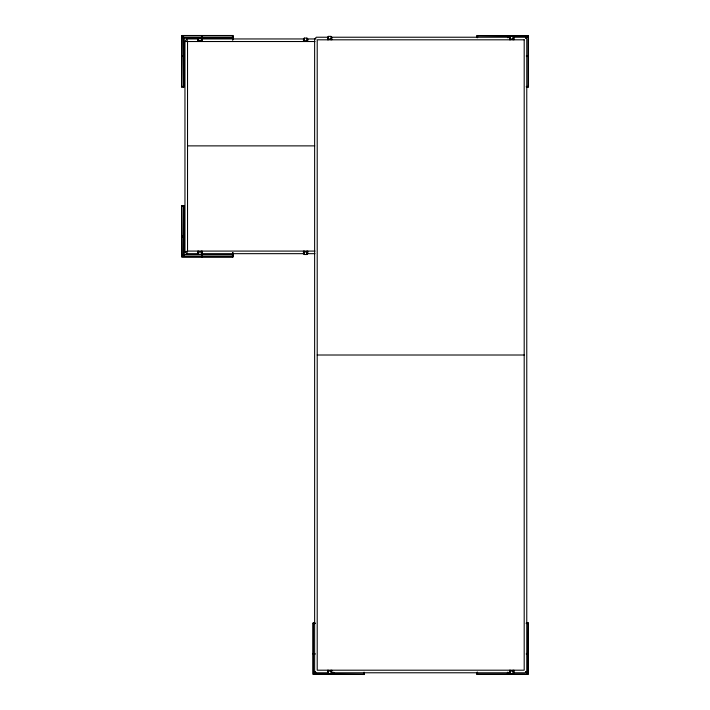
<?xml version="1.0" encoding="UTF-8"?>
<svg xmlns="http://www.w3.org/2000/svg" width="710" height="710" viewBox="0 0 710 710"><rect width="100%" height="100%" fill="white"/><g stroke="black" fill="none" stroke-linecap="round" stroke-linejoin="round"><path stroke-width="1.06" d="M184.067 55.886L181.512 56.108M201.968 254.544L201.977 252.813M202.128 252.813L201.897 254.544M198.125 39.813L198.694 38.091L197.833 38.952L186.668 38.952L184.955 41.526L184.955 251.943L186.668 253.665L197.833 253.665L198.694 254.517L198.694 251.083L197.833 253.665L197.833 251.083M202.128 38.952L201.267 41.526L201.267 38.091L202.128 38.952L303.472 38.952L304.333 38.091L306.906 38.091L307.767 38.952L316.012 38.952M186.668 253.665L187.529 251.083L187.529 41.526L186.668 38.952M314.983 253.665L307.767 253.665L306.906 254.517L304.333 254.517L303.472 253.665L202.128 253.665L201.267 254.517L201.844 252.804M303.756 39.813L304.333 38.091L304.333 41.526L303.472 38.952L303.472 41.526M307.483 252.804L306.906 254.517L306.906 251.083L307.767 253.665L307.767 251.083M513.605 671.917L513.028 673.639L510.454 673.639L509.594 672.778L331.818 672.778L330.958 673.639L328.375 673.639L327.523 672.778L316.358 672.778L314.636 671.056L314.636 38.952L316.358 37.231L327.523 37.231L328.375 36.379L330.958 36.379L331.818 37.231L509.594 37.231L510.454 36.379L513.028 36.379L513.889 37.231L525.054 37.231L526.767 38.952L526.767 671.056L525.054 672.778L513.889 672.778L513.028 673.639L513.028 670.196L513.889 672.778L513.889 670.196M181.733 256.887L184.094 254.526L233.049 254.526M525.737 37.665L527.45 35.944L508.307 35.944L508.307 37.665M525.915 38.091L528.275 35.731M526.341 38.269L528.062 36.556L528.062 55.699L526.341 55.699M315.062 671.749L313.35 673.462L313.35 654.318L315.062 654.318M313.137 674.287L315.497 671.926M315.675 672.352L313.953 674.074L333.105 674.074L333.105 672.352M184.955 251.943L187.529 251.083L315.027 251.083M526.341 87.046L528.489 87.046L528.489 35.944L476.96 35.518L476.96 37.665M233.04 35.926L202.243 35.926L202.243 37.648L233.04 37.648M476.96 35.944L507.756 35.944M181.724 35.713L184.085 38.074L233.04 38.074M328.375 38.952L330.958 38.952M509.594 38.952L514.013 38.952M198.694 40.674L201.267 40.674M303.72 40.674L307.031 40.674M184.955 41.526L314.983 41.526M526.767 56.126L528.489 56.126M181.938 56.472L183.659 56.472M526.341 56.489L528.062 56.489M181.938 86.434L183.659 86.434M526.341 86.451L528.062 86.451M181.512 86.602L183.659 86.602M526.341 86.62L528.062 86.691M187.529 145.878L314.752 145.878M181.946 205.927L183.668 205.927M181.946 206.006L183.668 206.006M181.946 206.166L183.668 206.166M181.946 236.137L183.668 236.137M181.52 236.492L184.094 236.492M198.694 251.943L201.267 251.943M303.72 251.943L307.031 251.943M233.049 254.952L202.252 254.952L202.252 256.674L233.049 256.674M317.21 355.009L524.193 355.009M526.288 622.918L528.435 622.918L528.009 674.447L476.907 674.447L476.907 672.299M315.062 622.972L312.924 622.972L312.924 674.074L364.452 674.5L364.452 672.352M526.288 623.344L528.435 623.344M526.288 623.513L528.009 623.513M313.35 623.566L315.062 623.566M313.35 653.528L315.062 653.528M526.288 653.484L528.009 653.484M526.713 653.839L528.435 653.839M312.924 653.892L314.636 653.892M526.288 654.265L528.009 654.265L528.009 673.408L526.288 671.696M328.375 671.056L330.958 671.056M509.594 671.056L514.013 671.056M364.452 674.074L333.647 674.074L333.647 672.352M476.907 674.021L507.703 674.021L507.703 672.299M525.861 671.873L528.222 674.234M525.684 672.299L527.397 674.021L508.253 674.021L508.253 672.299M513.605 38.091L513.028 36.379L513.028 39.813L513.889 37.231L513.889 39.813M307.483 39.813L306.906 38.091L306.906 41.526L307.767 38.952L307.767 41.526M303.756 252.804L304.333 254.517L304.333 251.083L303.472 253.665L303.472 251.083M201.267 38.091L201.844 39.813M198.125 252.804L198.694 254.517M528.062 56.25L528.062 87.046M528.009 622.918L528.009 653.715M510.454 36.379L510.454 39.813L509.594 37.231L509.594 39.813M510.454 673.639L510.454 670.196L509.594 672.778L509.594 670.196M507.881 35.518L507.756 37.665M507.819 672.734L507.819 674.447M507.517 35.944L507.517 37.665M507.464 672.299L507.464 674.021M477.555 35.944L477.555 37.665M477.502 672.299L477.502 674.021M477.386 35.518L477.315 37.665M477.333 672.299L477.333 674.021M477.262 672.299L477.262 674.021M364.017 672.352L364.017 674.5M363.857 672.352L363.857 674.074M333.886 672.352L333.886 674.074M333.531 672.778L333.531 674.5M331.818 39.813L331.818 37.231L330.958 39.813L330.958 36.379M331.818 670.196L331.818 672.778L330.958 670.196L330.958 673.639M328.375 36.379L328.375 39.813L327.523 37.231L327.523 39.813M328.375 673.639L328.375 670.196L327.523 672.778L327.523 670.196M313.35 622.972L313.35 653.768M232.942 39.813L233.04 35.5L181.938 35.5L181.512 87.028L184.085 87.028L184.085 38.074M232.915 252.893L233.049 257.1L181.946 257.1L181.52 205.572L184.094 205.572L184.094 254.526M232.915 252.813L232.702 254.624L232.765 252.813M232.694 256.674L232.694 254.952L232.614 257.1M232.605 38.065L232.605 39.804M232.445 35.926L232.445 37.648M232.454 254.952L232.454 256.674M202.483 35.926L202.483 37.648M202.483 254.952L202.483 256.674M202.119 35.5L202.128 41.526M202.128 251.083L202.128 253.665L201.267 251.083L201.267 254.517M202.128 254.526L202.128 257.1M201.986 38.047L201.986 39.787M198.694 38.091L198.694 41.526L197.833 38.952L197.833 41.526M183.668 205.572L183.668 236.368L181.946 236.368L181.946 205.572M183.659 56.232L183.659 87.028M181.938 56.232L181.938 87.028M183.668 254.349L181.946 256.07L181.946 236.918L183.668 236.918L183.668 254.349M184.272 254.952L182.55 256.674L201.702 256.674L201.702 254.952L184.272 254.952M201.693 35.926L182.55 35.926L184.263 37.648L201.693 37.648L201.693 35.926M524.193 39.813L317.21 39.813L317.21 670.196L524.193 670.196L524.193 39.813M183.659 55.682L181.938 55.682L181.938 36.538L183.659 38.251L183.659 55.682M315.062 623.327L313.35 623.327L315.062 623.398M232.791 39.813L232.791 38.074L232.765 39.804M232.685 37.648L232.685 35.926L232.614 37.648"/></g></svg>
